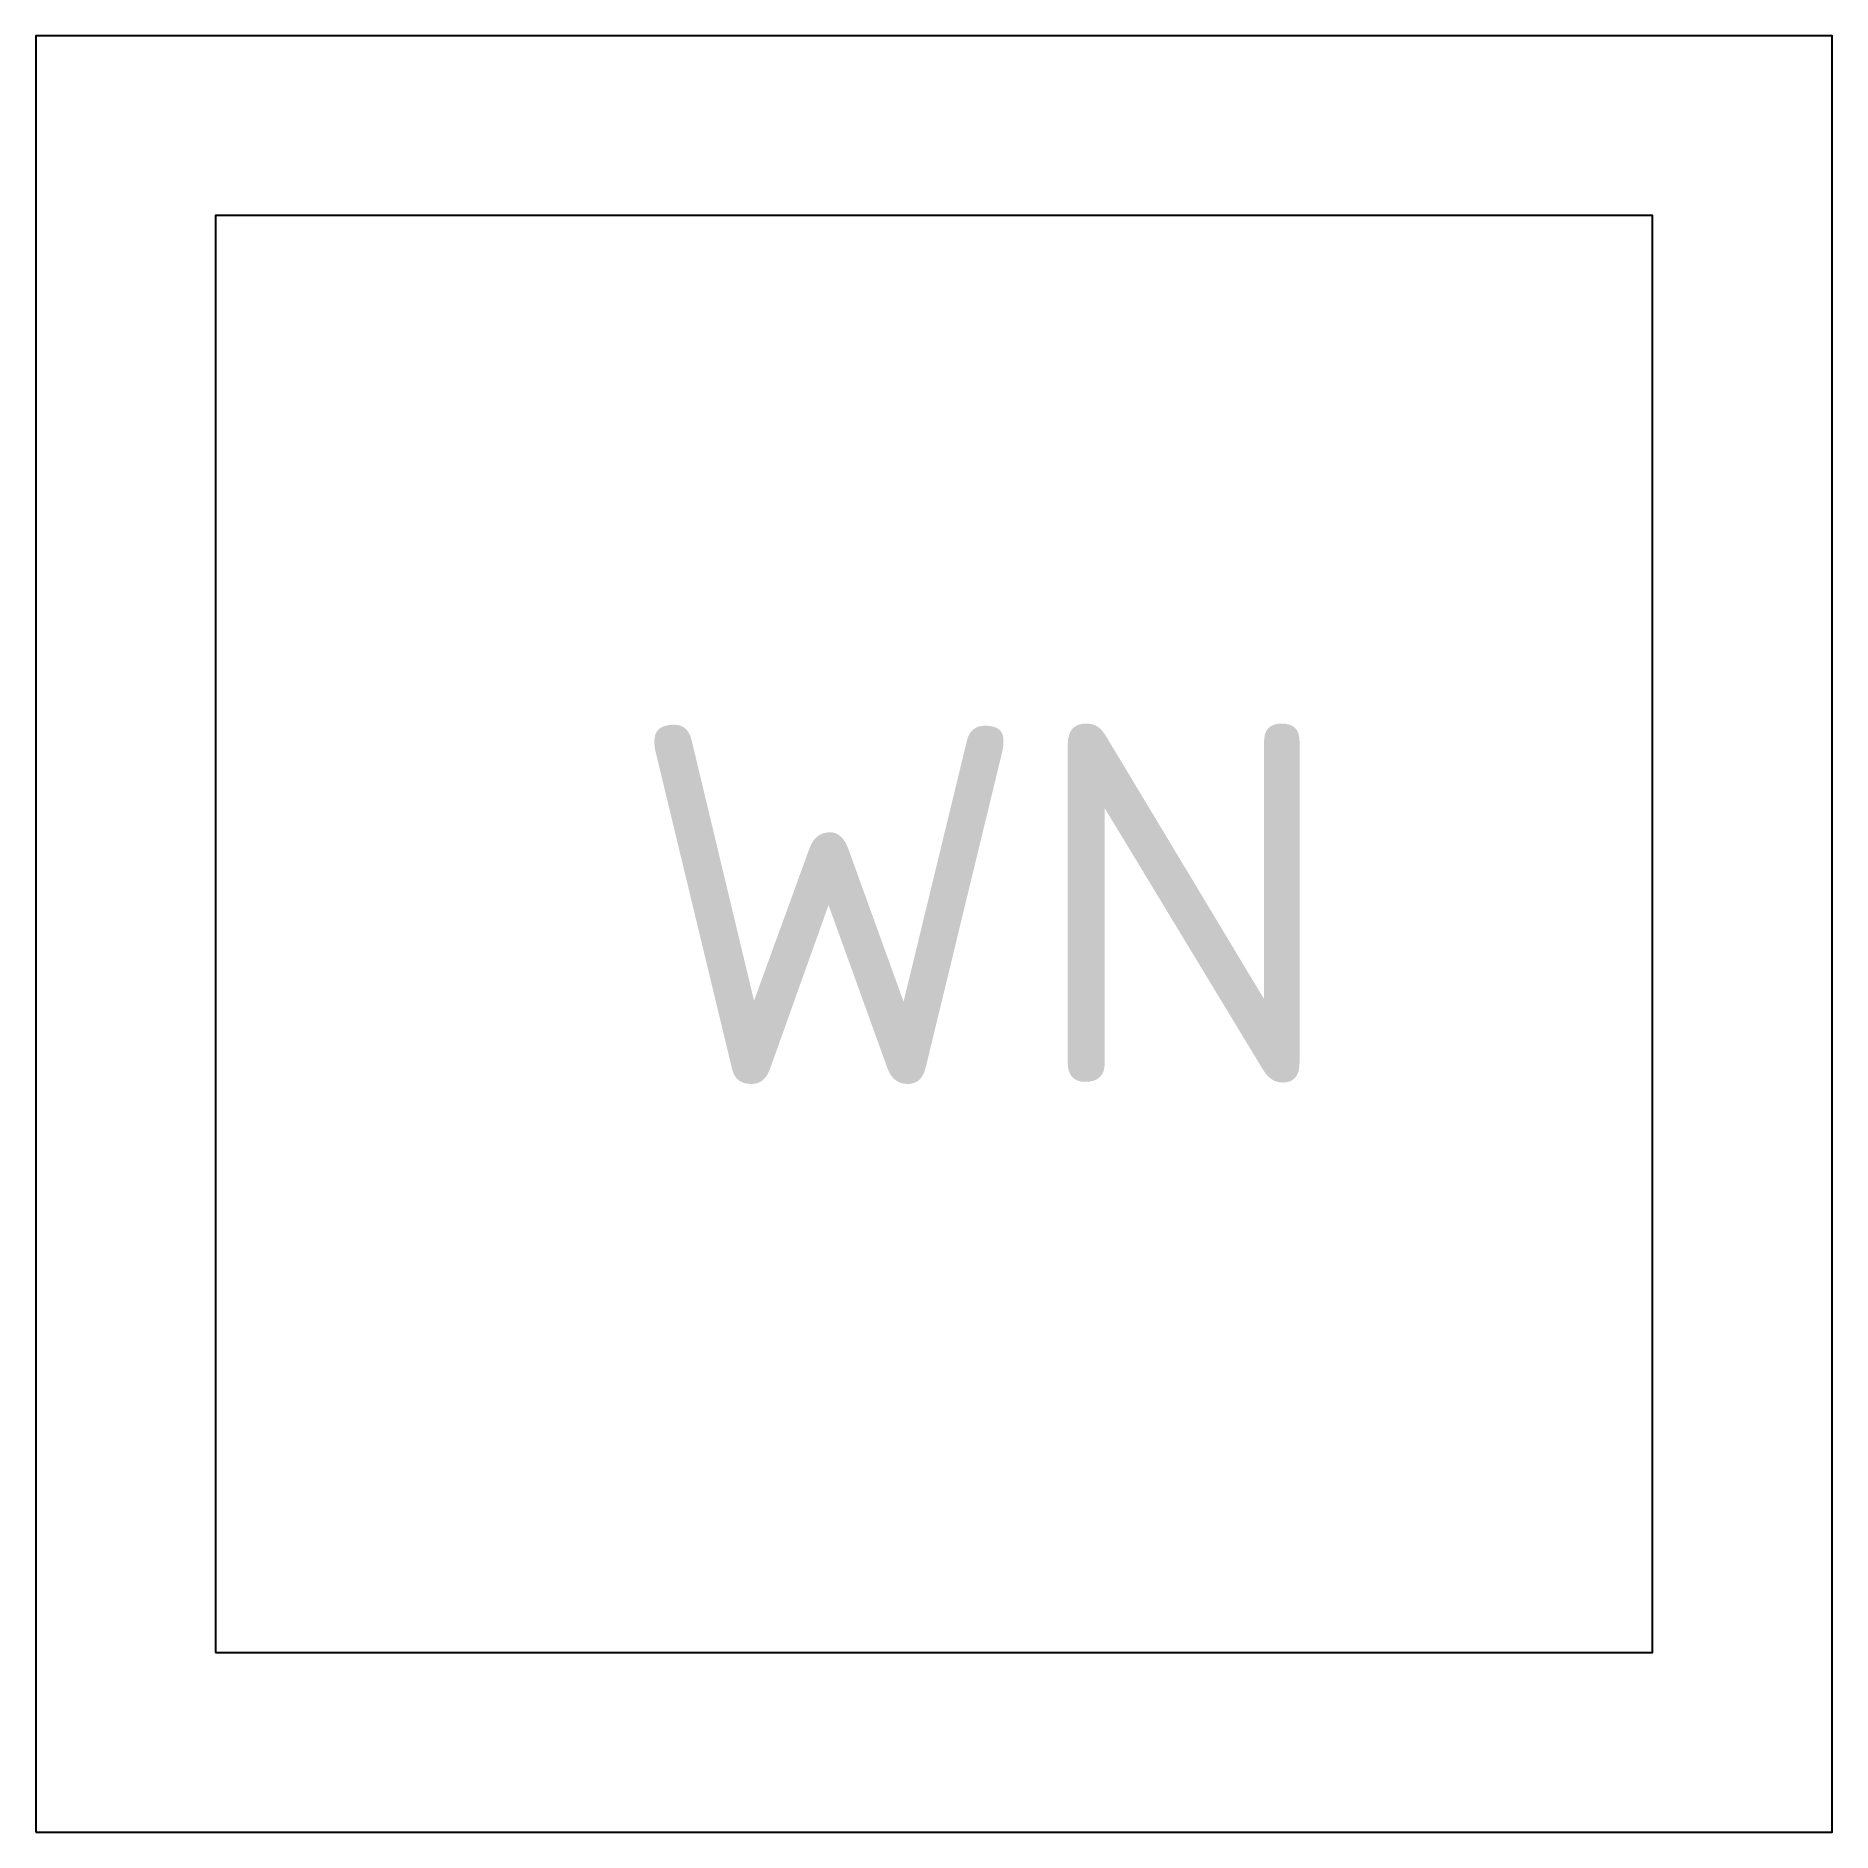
# Model space of a CAD drawing. Extents: x -5 to 5, y -5 to 5.
import ezdxf

# ---------------------------------------------------------------- set-up
doc = ezdxf.new("R2010")
doc.units = 0
doc.header["$LTSCALE"] = 0.2
doc.styles.add('ISOcpeur', font='isocpeur.ttf')

msp = doc.modelspace()

# ---------------------------------------------------------------- linework, layer by layer
at = {"flags": 128}
for points in [[(-5, -5), (5, -5), (5, 5), (-5, 5)], [(-4, -4), (4, -4), (4, 4), (-4, 4)]]:
    msp.add_lwpolyline(points, close=True, dxfattribs=at)

# ---------------------------------------------------------------- texts
at = {"insert": (0, -0.835), "char_height": 2, "attachment_point": 7, "style": 'ISOcpeur'}
msp.add_mtext('\\pi-1.7;WN', dxfattribs=at)

doc.saveas('drawing.dxf')
